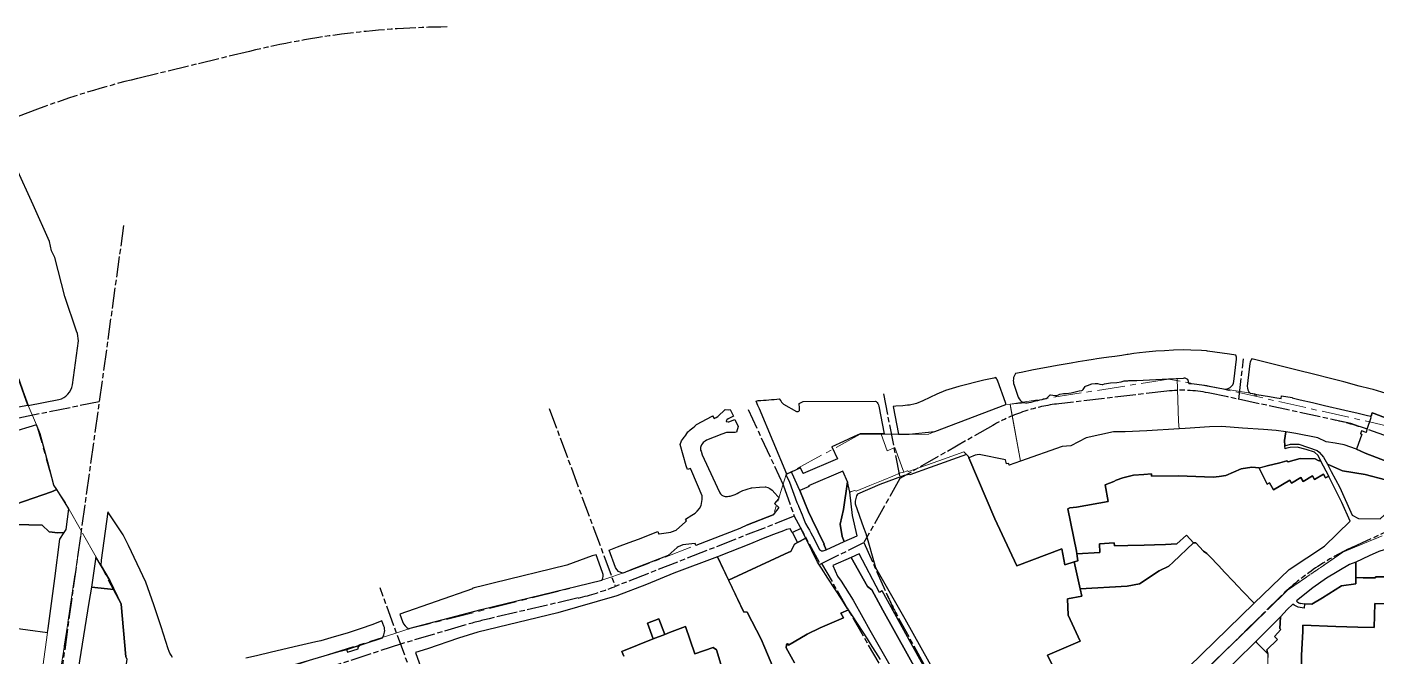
# Model space of a CAD drawing. Header units: millimetres. Extents: x 125232 to 134072, y 142885 to 152835.
# Drawn here: x 126736 to 128286, y 151784 to 152507 of the extents above; entities that cross this region are included whole.
import ezdxf

# ---------------------------------------------------------------- set-up
doc = ezdxf.new("R2010")
doc.units = ezdxf.units.MM
doc.linetypes.add('ACAD_ISO08W100', pattern=[36, 24, -3, 6, -3])
doc.linetypes.add('CENTER', pattern=[50.8, 31.75, -6.35, 6.35, -6.35])
for name, color, linetype in [('commerce', 10, 'Continuous'), ('commerce and residence', 32, 'Continuous'), ('green & plaza', 80, 'Continuous'), ('hospital', 231, 'Continuous'), ('industry', 35, 'Continuous'), ('military', 76, 'Continuous'), ('research & university', 30, 'Continuous'), ('reserve', 253, 'Continuous'), ('residence', 2, 'Continuous'), ('residence-bad', 41, 'Continuous'), ('water', 4, 'Continuous'), ('老城北中心线', 7, 'ACAD_ISO08W100')]:
    doc.layers.add(name, color=color, linetype=linetype)
for name, color, linetype, lineweight in [('municipal utilities', 151, 'Continuous', 0), ('parking', 8, 'Continuous', 0), ('super block', 6, 'CENTER', 0)]:
    doc.layers.add(name, color=color, linetype=linetype, lineweight=lineweight)

msp = doc.modelspace()

# ---------------------------------------------------------------- linework, layer by layer
at = {"layer": 'commerce'}
for points in [[(126774.3, 151918.5), (126779.1, 151926.3), (126771.8, 151926), (126761.9, 151927.2), (126754, 151934.7), (126708.4, 151935.9), (126712.5, 151925.7), (126713, 151920.5), (126711.6, 151917.7), (126710, 151916.2), (126703, 151913.1), (126691.7, 151917.1), (126694.5, 151891.1), (126694.9, 151886.2), (126714.8, 151817.6), (126760, 151811.3), (126760.7, 151816.2), (126768.4, 151873.6)], [(128246.2, 151865.2), (128262.6, 151867.4), (128262.7, 151874.5), (128262.7, 151885.2), (128262.8, 151892.4), (128255.3, 151889.7), (128229.1, 151874), (128213.1, 151862.6), (128194.3, 151847.8), (128195, 151847.1), (128195.5, 151846.6), (128197, 151845.6), (128198.8, 151844.9), (128199.3, 151845.2), (128201.5, 151844.7), (128203.7, 151844.4), (128212.2, 151844), (128224.2, 151851.3)], [(126844.7, 151843.9), (126836.4, 151861), (126810.6, 151863.6), (126807.6, 151846), (126795.3, 151769.4), (126827.8, 151765.1), (126827.7, 151764.8), (126837, 151763.4), (126837.5, 151766.2), (126849.1, 151764.8), (126851.5, 151780.8), (126849.9, 151783.4)], [(128176.4, 151815.1), (128175.4, 151816.2), (128176, 151829.6), (128147.7, 151801.1), (128148.7, 151800), (128161.5, 151787), (128161.5, 151787.1), (128160.4, 151791.4), (128172.7, 151803.5), (128169.2, 151806.9)]]:
    msp.add_lwpolyline(points, close=True, dxfattribs=at)
at = {"layer": 'commerce and residence'}
msp.add_lwpolyline([(127462.3, 151827.2), (127449, 151822.2), (127455.8, 151804), (127469.1, 151809.3)], close=True, dxfattribs=at)
at = {"layer": 'green & plaza'}
for points in [[(127623.9, 151974.6), (127615.4, 151994.1), (127614.4, 151995.9), (127608.1, 151993), (127612.2, 151984.3), (127620.6, 151960.7), (127622.5, 151957.1), (127622.7, 151956.5), (127626.6, 151946.5), (127629, 151940.5), (127630.5, 151936.7), (127633.3, 151932), (127635.1, 151928.9), (127636.8, 151925.9), (127638.7, 151922.6), (127646.7, 151907), (127649.1, 151905.4), (127650.7, 151905.3), (127653.1, 151906), (127654.5, 151906.6), (127651.8, 151913), (127652.1, 151913.1), (127638.3, 151941.4), (127634, 151950.2)], [(127684.5, 151945.8), (127681.5, 151972.8), (127678.7, 151984.5), (127674.2, 151952.9), (127670.3, 151936), (127672.7, 151921.8), (127675.1, 151916), (127689.8, 151922.6)], [(127625.4, 151930.9), (127615.5, 151926.5), (127621.3, 151914.8), (127630.8, 151919.9)], [(126821.5, 151888), (126815.7, 151898.3), (126810.6, 151863.6), (126836.4, 151861), (126831.5, 151871.3)], [(127752.1, 151798.9), (127718.5, 151859.4), (127715.4, 151857.3), (127692.1, 151901.9), (127683, 151897.8), (127701.7, 151864.3), (127706.8, 151860.4), (127719.3, 151837.2), (127762.4, 151760), (127801.6, 151689.1), (127818.1, 151659.8), (127822.2, 151646.2), (127819.5, 151660.6), (127810, 151692.6), (127791.4, 151727.8)]]:
    msp.add_lwpolyline(points, close=True, dxfattribs=at)
at = {"layer": 'hospital'}
msp.add_lwpolyline([(128256.2, 151939.2), (128246.4, 151960.8), (128232.1, 151989.8), (128231.5, 151991.1), (128227.8, 151989), (128225.4, 151993.3), (128215.1, 151987.2), (128212.7, 151991.3), (128202.1, 151985.1), (128199.5, 151989.5), (128188.8, 151983.1), (128186.8, 151986.4), (128168, 151975.2), (128163.3, 151983.4), (128160.8, 151982), (128151.5, 152000.5), (128143, 152001.3), (128130.8, 151999.6), (128113.5, 151992), (128105.6, 151990.7), (128098.6, 151990), (128059, 151991.4), (128028, 151991.2), (128028.1, 151993.6), (128019.1, 151993.1), (128007.2, 151992.2), (128001.2, 151990.8), (127994.9, 151989), (127987.2, 151986.3), (127984.5, 151985.1), (127974.7, 151981.1), (127978.1, 151961.8), (127942, 151955.3), (127934.1, 151954.6), (127931.9, 151953.7), (127941.7, 151904.9), (127942.1, 151901.8), (127968.7, 151903.2), (127968.1, 151913.2), (127985.2, 151914.3), (127985.5, 151911.2), (128000.8, 151911.5), (128019.4, 151911.8), (128031.3, 151912.1), (128044, 151912.7), (128056.9, 151913.4), (128068.1, 151923.4), (128076.2, 151914.5), (128079, 151914.6), (128087.5, 151904.9), (128091.5, 151902.3), (128094.8, 151898.8), (128104.8, 151888.3), (128112.2, 151880.5), (128121.7, 151870.4), (128127.2, 151864.5), (128132.8, 151858.6), (128137.3, 151853.9), (128140.9, 151850), (128145.7, 151845.1), (128185.9, 151883.9), (128226.7, 151910.7)], close=True, dxfattribs=at)
at = {"layer": 'industry'}
msp.add_lwpolyline([(127716.8, 151780.4), (127705.3, 151798.5), (127701.6, 151804.1), (127684.6, 151830.6), (127680, 151837.6), (127671.3, 151833.8), (127674.2, 151828.5), (127647.6, 151816.7), (127632.6, 151809.5), (127611, 151797), (127609.9, 151798.8), (127608.8, 151797.2), (127608.4, 151793.8), (127618, 151776.7)], dxfattribs=at)
at = {"layer": 'military'}
msp.add_lwpolyline([(128180.7, 152031.9), (128182.1, 152041.8), (128171.1, 152043.4), (128156.4, 152044.7), (128132.3, 152046.3), (128108.6, 152048.2), (128094.7, 152047.8), (128066.5, 152045.7), (128059.7, 152045.3), (128022.5, 152043.1), (127997.8, 152042), (127984.2, 152041.8), (127952.9, 152035.2), (127935.3, 152025.9), (127925.5, 152025), (127877.6, 152008.3), (127864.4, 152003.7), (127864.1, 152005.5), (127861.3, 152005.2), (127860.4, 152009.7), (127830.1, 152016), (127825.5, 152015.3), (127818.2, 152012.3), (127848.2, 151942.1), (127873.1, 151888.2), (127925, 151907.6), (127928.6, 151889.1), (127939.2, 151892.6), (127943.2, 151893.9), (127941.7, 151904.9), (127931.9, 151953.7), (127934.1, 151954.6), (127942, 151955.3), (127978.1, 151961.8), (127974.7, 151981.1), (127984.5, 151985.1), (127987.2, 151986.3), (127994.9, 151989), (128001.2, 151990.8), (128007.2, 151992.2), (128019.1, 151993.1), (128028.1, 151993.6), (128028, 151991.2), (128059, 151991.4), (128098.6, 151990), (128105.6, 151990.7), (128113.5, 151992), (128130.8, 151999.6), (128143, 152001.3), (128151.5, 152000.5), (128151.8, 152000.5), (128160.6, 152002.9), (128175.2, 152006.5), (128183.5, 152008.7), (128183.6, 152008.3), (128184.8, 152007.7), (128198.7, 152011.3), (128215.8, 152010.8), (128219.3, 152009.1), (128222.6, 152008.3), (128219.2, 152014.9), (128215.3, 152018.5), (128205.6, 152021.5), (128195.2, 152024.3), (128187.3, 152024), (128183.4, 152023.2), (128181.4, 152022.5), (128181, 152025.9)], close=True, dxfattribs=at)
for points in [[(128326.8, 151875.3), (128285.2, 151875.6), (128285.2, 151874.3), (128271.2, 151874.4), (128262.7, 151874.5), (128262.6, 151867.4), (128246.2, 151865.2), (128224.2, 151851.3), (128212.2, 151844), (128203.7, 151844.4), (128203.2, 151839.4), (128196.4, 151840.7), (128191.8, 151843), (128190.2, 151844), (128183.9, 151837.8), (128176, 151829.6), (128175.4, 151816.2), (128176.4, 151815.1), (128169.2, 151806.9), (128172.7, 151803.5), (128160.4, 151791.4), (128161.5, 151787.1), (128161.5, 151787), (128161.5, 151787), (128161.7, 151782.7)], [(128199.9, 151765), (128200.4, 151785), (128201.6, 151813.1), (128201.9, 151819.9), (128239.7, 151818.5), (128265, 151817.6), (128283.5, 151817.2), (128284.5, 151844.9), (128362.7, 151842)]]:
    msp.add_lwpolyline(points, dxfattribs=at)
at = {"layer": 'municipal utilities'}
for points in [[(128059.1, 152053.7), (128057.3, 152103.2), (128047.3, 152102.7), (128011.2, 152100.8), (128009.6, 152100.9), (128007.5, 152101.1), (128005, 152100.9), (128003.2, 152100.9), (128002.1, 152100.8), (128000.8, 152100.7), (128000, 152100.7), (127996.6, 152100.4), (127993.1, 152099.5), (127988, 152098.5), (127980.9, 152098.1), (127973.9, 152097), (127972, 152096.5), (127971.1, 152096.4), (127968.6, 152096.8), (127965.9, 152097.6), (127963.2, 152097.6), (127959.5, 152097.2), (127954.6, 152095.2), (127952.2, 152094.4), (127951.7, 152094.1), (127950.2, 152091.7), (127949.5, 152090.5), (127948.8, 152089.9), (127948, 152089.5), (127944.9, 152088.9), (127940.3, 152087.8), (127935.8, 152086.7), (127930, 152086), (127926.8, 152085.9), (127922.8, 152085.1), (127921.3, 152084.5), (127919.1, 152083.7), (127917.4, 152083.8), (127911.8, 152084.5), (127911.4, 152084.5), (127907.5, 152080.2, 0.025102), (127887.2, 152075.5), (127865.6, 152073.6), (127866.1, 152070.8), (127877.6, 152008.3), (127925.5, 152025), (127935.3, 152025.9), (127952.9, 152035.2), (127984.2, 152041.8), (127997.8, 152042), (128022.5, 152043.1), (128059.9, 152045.3)], [(128279.4, 152059.7), (128279.6, 152060), (128276.1, 152060.9), (128265.2, 152063.4), (128250, 152067), (128226.5, 152072.4), (128212.9, 152075.5), (128198.8, 152078.9), (128189.6, 152081.1), (128189.6, 152081.4), (128177.4, 152083.3), (128176.9, 152080.2), (128169.7, 152081.4), (128163.5, 152082.5), (128148.8, 152085), (128146.5, 152085.5), (128110.6, 152091.3), (128094.6, 152094.5, 0.037709), (128071, 152097.5), (128069.2, 152102.3), (128068.5, 152103), (128066.4, 152103.9), (128065.8, 152103.9), (128064.6, 152103.5), (128057.3, 152103.2), (128059.1, 152053.7), (128059.9, 152045.3), (128066.5, 152045.7), (128094.7, 152047.8), (128108.6, 152048.2), (128132.3, 152046.3), (128156.4, 152044.7), (128171.1, 152043.4), (128182.1, 152041.8), (128193.9, 152040.2), (128218.8, 152035.2), (128228.6, 152030.4), (128238.7, 152029.1), (128249.1, 152027.1), (128263.2, 152022.1), (128269.6, 152039.2), (128268, 152039.8), (128269.1, 152043.3), (128274.3, 152041.4), (128275.4, 152044.6), (128279.9, 152058)]]:
    msp.add_lwpolyline(points, format="xyb", close=True, dxfattribs=at)
for points in [[(127865.6, 152073.6), (127860.7, 152073.2), (127779.3, 152042.4), (127749.8, 152039.3), (127744.2, 152039.4), (127743.1, 152039.3), (127737.3, 152039.4), (127721, 152039.3), (127717.3, 152039.3), (127724.3, 152020.1), (127733, 152023.8), (127740.8, 152002.8), (127743.4, 151995.8), (127747.7, 151997), (127748.9, 151996.3), (127783.8, 152008.7), (127812.6, 152018.9), (127815.5, 152015.9), (127817.6, 152013.6), (127818.2, 152012.3), (127825.5, 152015.3), (127830.1, 152016), (127860.4, 152009.7), (127861.3, 152005.2), (127864.1, 152005.5), (127864.4, 152003.7), (127877.6, 152008.3)], [(127733, 152023.8), (127724.3, 152020.1), (127717.3, 152039.3), (127715.6, 152039.3), (127693.6, 152039.6), (127660.9, 152024.6), (127667.2, 152010.9), (127627.9, 151994), (127624.8, 152000.6), (127614.4, 151995.9), (127615.4, 151994.1), (127623.9, 151974.6), (127634.6, 151979), (127634.2, 151979.9), (127673.3, 151996.9), (127673.7, 151995.9), (127678.7, 151984.5), (127681.5, 151972.8), (127681.5, 151972.6), (127681.8, 151972.6), (127683.2, 151973.4), (127687.1, 151974.5), (127688.9, 151973.7), (127704.5, 151980.2), (127719.7, 151986.5), (127730.7, 151991), (127739.5, 151994.8), (127743.4, 151995.8), (127740.8, 152002.8)], [(128161.1, 151763), (128161.7, 151782.7), (128161.5, 151787), (128148.7, 151800), (128147.7, 151801.1), (128124.3, 151778.1), (128116.8, 151770.8), (128108.6, 151762.7), (128128.1, 151742.7), (128128.9, 151742.7), (128128.7, 151735.7), (128160.3, 151735), (128160.4, 151739.1)]]:
    msp.add_lwpolyline(points, close=True, dxfattribs=at)
at = {"layer": 'parking'}
msp.add_lwpolyline([(126760, 151811.3), (126714.8, 151817.6), (126718.5, 151804.9), (126715.4, 151800.7), (126733.8, 151747), (126751.9, 151752.8)], close=True, dxfattribs=at)
at = {"layer": 'research & university'}
for points in [[(127618, 151776.7), (127608.4, 151793.8), (127608.8, 151797.2), (127609.9, 151798.8), (127611, 151797), (127632.6, 151809.5), (127647.6, 151816.7), (127674.2, 151828.5), (127671.3, 151833.8), (127680, 151837.6), (127679.2, 151839.2), (127678.5, 151839.4), (127672.2, 151849.3), (127656.2, 151874), (127649, 151885.2), (127644.3, 151892.4), (127630.8, 151919.9), (127621.3, 151914.8), (127617.8, 151913), (127613.8, 151904.7), (127611.4, 151903.6), (127542.3, 151871.6), (127542.7, 151870.7), (127559.5, 151835.3), (127563.6, 151834.9), (127579.6, 151803.7), (127583.8, 151793.7), (127593.2, 151771.9)], [(127533.5, 151774.9), (127528.2, 151791.4), (127524.4, 151794.3), (127503.4, 151787), (127492.7, 151818.2), (127474.4, 151811.3), (127469.1, 151809.3), (127455.8, 151804), (127419.6, 151789.6), (127421.8, 151784.1)]]:
    msp.add_lwpolyline(points, dxfattribs=at)
at = {"layer": 'reserve'}
msp.add_lwpolyline([(127923.4, 151754.4), (127908.5, 151785.5), (127946.2, 151801.5), (127932.2, 151831.5), (127931.3, 151850.2), (127948, 151853.1), (127946.1, 151861.6), (127939.2, 151892.6), (127928.6, 151889.1), (127925, 151907.6), (127873.1, 151888.2), (127848.2, 151942.1), (127818.2, 152012.3), (127817.6, 152013.6), (127815.5, 152015.9), (127773.6, 152000.9), (127750.3, 151992.5), (127749.8, 151993.1), (127743.8, 151992), (127715.9, 151981.6), (127690.4, 151970.4), (127689.1, 151968.4), (127687.8, 151962.5), (127687.6, 151959.3), (127697.3, 151932.2), (127699.9, 151925.3), (127711, 151886.3), (127744.8, 151827.2), (127790.7, 151745)], dxfattribs=at)
at = {"layer": 'residence'}
for points in [[(126722.7, 152069.8), (126737.6, 152072.7), (126726.9, 152102.9)], [(126702.2, 151951.8), (126764.6, 151973.1), (126770.6, 151975.7), (126767.3, 151980.7), (126760.4, 152007.1), (126751.7, 152039.8), (126747.3, 152050.1), (126717, 152041)], [(128040.2, 151742), (128145.7, 151845.1), (128140.9, 151850), (128137.3, 151853.8), (128132.8, 151858.6), (128127.2, 151864.5), (128121.7, 151870.4), (128112.2, 151880.5), (128104.8, 151888.3), (128094.8, 151898.8), (128091.5, 151902.3), (128087.5, 151904.9), (128079, 151914.6), (128076.1, 151914.5), (128052.8, 151892.1), (128047.9, 151887.5), (128036.7, 151882.3), (128014.3, 151867.5), (128000.1, 151864.8), (127946.1, 151861.6), (127948, 151853.1), (127931.3, 151850.2), (127932.2, 151831.5), (127946.2, 151801.5), (127908.5, 151785.5), (127923.4, 151754.4)], [(127593.2, 151771.9), (127583.8, 151793.7), (127579.6, 151803.7), (127563.6, 151834.9), (127559.8, 151835.3), (127529.4, 151898.2), (127479.5, 151879.8), (127447.8, 151866.5), (127414, 151853.4), (127346.1, 151834.1), (127254.1, 151811.7), (127231.9, 151804.8), (127196.5, 151792.6), (127182.6, 151788.4), (127217.6, 151690.5)], [(128362.7, 151842), (128284.5, 151844.9), (128283.5, 151817.2), (128265, 151817.6), (128239.7, 151818.5), (128201.9, 151819.9), (128201.6, 151813.1), (128200.4, 151785), (128199.9, 151765)], [(127421.8, 151784.1), (127419.6, 151789.6), (127455.8, 151804), (127449, 151822.2), (127462.3, 151827.2), (127469.1, 151809.3), (127474.4, 151811.3), (127492.7, 151818.2), (127503.4, 151787), (127524.4, 151794.3), (127528.2, 151791.4), (127533.5, 151774.9)]]:
    msp.add_lwpolyline(points, dxfattribs=at)
for points in [[(128222.6, 152008.3), (128219.3, 152009.1), (128215.8, 152010.8), (128198.7, 152011.3), (128184.8, 152007.7), (128183.6, 152008.3), (128183.5, 152008.7), (128175.2, 152006.5), (128160.6, 152002.9), (128151.6, 152000.4), (128160.8, 151982), (128163.3, 151983.4), (128168, 151975.2), (128186.8, 151986.4), (128188.8, 151983.1), (128199.5, 151989.5), (128202.1, 151985.1), (128212.7, 151991.3), (128215.1, 151987.2), (128225.4, 151993.3), (128227.8, 151989), (128231.5, 151991.1)], [(128317.1, 151966.5), (128332.2, 151980.4), (128305.2, 151983.3), (128305.5, 151986.2), (128296.7, 151986.9), (128273.4, 151993.1), (128247.3, 151997.2), (128230, 152005), (128234.1, 151996.4), (128244.2, 151978), (128258.3, 151946.1), (128265.8, 151942.6), (128290.4, 151942.1), (128295.1, 151946.2)], [(126784.6, 151953.4), (126780.5, 151960.6), (126770.6, 151975.7), (126764.6, 151973.1), (126702.2, 151951.8), (126708.4, 151935.9), (126754, 151934.7), (126761.9, 151927.2), (126771.8, 151926), (126779.1, 151926.3), (126781.4, 151929.8)], [(128052.8, 151892.1), (128076.1, 151914.6), (128068.1, 151923.4), (128056.9, 151913.4), (128044, 151912.7), (128031.3, 151912.1), (128019.4, 151911.8), (128000.8, 151911.5), (127985.5, 151911.2), (127985.2, 151914.3), (127968.1, 151913.2), (127968.7, 151903.2), (127942.1, 151901.8), (127943.2, 151893.9), (127939.2, 151892.6), (127946.1, 151861.6), (128000.1, 151864.8), (128014.3, 151867.5), (128036.7, 151882.3), (128047.9, 151887.5)], [(128329.7, 151914.4), (128321, 151913.2), (128306.4, 151910), (128289.1, 151904.4), (128278, 151899.4), (128262.8, 151892.4), (128262.7, 151885.2), (128262.7, 151874.5), (128271.2, 151874.4), (128285.2, 151874.3), (128285.2, 151875.6), (128326.8, 151875.3), (128326.9, 151881.2), (128329.4, 151881.2)]]:
    msp.add_lwpolyline(points, close=True, dxfattribs=at)
at = {"layer": 'residence-bad'}
for points in [[(128355.2, 152036.3), (128353.8, 152036.7), (128341.5, 152040.9), (128283.5, 152063.2), (128281.5, 152063.9), (128280.1, 152059.9), (128279.6, 152060), (128279.4, 152059.7), (128279.9, 152058), (128275.4, 152044.6), (128274.3, 152041.4), (128269.1, 152043.3), (128268, 152039.8), (128269.6, 152039.2), (128263.2, 152022.1), (128273.5, 152017.4), (128286.5, 152012.5), (128315.4, 152001.4), (128324.1, 152006.4), (128324.1, 152006.4), (128344.2, 152000.9), (128344.3, 152001.2)], [(128286.5, 152012.5), (128273.5, 152017.4), (128263.2, 152022.1), (128249.1, 152027.1), (128238.7, 152029.1), (128228.6, 152030.4), (128218.8, 152035.2), (128193.9, 152040.2), (128182.1, 152041.8), (128180.7, 152031.9), (128181, 152025.9), (128187.6, 152027.8), (128197.3, 152027.8), (128218.1, 152020.5), (128220.6, 152018.8), (128225.4, 152012.7), (128230, 152005), (128247.3, 151997.2), (128273.4, 151993.1), (128296.7, 151986.9), (128305.5, 151986.2), (128305.8, 151989.2), (128306.6, 151998.6), (128315.4, 152001.4)], [(127611.4, 151903.6), (127613.8, 151904.7), (127617.8, 151913), (127621.3, 151914.8), (127615.5, 151926.5), (127615.3, 151926.4), (127613, 151930.4), (127608.8, 151929.7), (127605.3, 151928.4), (127594, 151924), (127580, 151918.5), (127567.5, 151913.4), (127531.3, 151899), (127529.4, 151898.2), (127542.3, 151871.6)]]:
    msp.add_lwpolyline(points, close=True, dxfattribs=at)
at = {"layer": 'super block'}
for points in [[(126705.5, 151555.1), (126738.4, 151521.6), (126799, 151927.8), (126780.6, 151960.4), (126767.4, 151980.4), (126747.4, 152049.9), (126737.7, 152072.4), (126694.7, 152201.3)], [(128353.9, 152036.4), (128110.7, 152091), (128047.4, 152102.5), (127860.8, 152073), (127771.4, 152039.1), (127693.5, 152039.3), (127608.2, 151992.8), (127593.6, 151946.4), (127426.3, 151881.5), (127396.8, 151871.5), (127175.2, 151815.6), (127160, 151810.8), (126978.7, 151752.9)], [(126850, 151783.2), (126844.8, 151843.7), (126815.8, 151898), (126799, 151927.8), (126738.4, 151521.6)], [(127482, 151174.9), (128184.1, 151860.1), (128247.7, 151903.8), (128292.9, 151922.4)]]:
    msp.add_lwpolyline(points, dxfattribs=at)
msp.add_lwpolyline([(128509.2, 151279.5), (128506.2, 151325), (128495.1, 151492.1), (128497.9, 151634.7), (128501.9, 151658.5), (128534.1, 151822.9), (128385.2, 151918.9), (128356.3, 151928.2), (128342.5, 151929.4), (128328.7, 151930.5), (128292.9, 151922.4), (128247.7, 151903.8), (128184.1, 151860.1), (127482, 151174.9), (127470.9, 151164), (127278.8, 150970.6), (127908.7, 150328.3), (128157, 150568.6), (128157.2, 150568.2), (128231.6, 150624.4), (128278.4, 150645.7), (128342.1, 150662.2), (128501.9, 150663.9), (128507.3, 150766.1)], close=True, dxfattribs=at)
at = {"layer": 'water'}
for points in [[(126743.5, 152302.6), (126724.2, 152345.7), (126722.1, 152350.7), (126714.8, 152373, 0.230892), (126701.7, 152374.4), (126661.3, 152359.4), (126657.7, 152358.1), (126658.8, 152353.6), (126663.8, 152334.8), (126668.6, 152312.1), (126677.9, 152273.3), (126691.2, 152215.3), (126697.9, 152187.8), (126726.9, 152102.9), (126737.8, 152072.1), (126772.9, 152079.2, 0.318691), (126788.7, 152096), (126795.8, 152146.7), (126794.6, 152155.1), (126793.4, 152157.8), (126780, 152197.6), (126768.3, 152242.3), (126764.8, 152250), (126762.4, 152260.7)], [(128125.5, 152125.4, 0.114829), (128124.9, 152129.9), (128124.8, 152129.9), (128117.7, 152131.2), (128092.3, 152134.6), (128091.2, 152134.9), (128085.4, 152135.3), (128073.3, 152135.9), (128064.2, 152136.1), (128053.1, 152135.7), (128042.7, 152135.2), (128032.8, 152134.5), (128021.6, 152133.5), (128014, 152132.6), (128007.5, 152131.8), (128001, 152130.9), (128000, 152130.8), (127994, 152129.8), (127985.8, 152128.7), (127978.9, 152127.8), (127970.6, 152126.6), (127965, 152125.7), (127960.9, 152125.1), (127953.5, 152123.9), (127943.8, 152122.3), (127935.6, 152120.9), (127926.4, 152119.2), (127919.6, 152118.1), (127907.4, 152115.9), (127892.5, 152113.1), (127878.4, 152110.3), (127871.7, 152109, 0.234494), (127870.1, 152095.7), (127875, 152081.8, 0.397073), (127887.2, 152075.5, -0.025102), (127907.5, 152080.2), (127910.8, 152083.9), (127911.5, 152084.5), (127917.4, 152083.8), (127919.1, 152083.7), (127921.3, 152084.5), (127922.8, 152085.1), (127926.8, 152085.9), (127930, 152086), (127935.8, 152086.7), (127940.3, 152087.8), (127944.9, 152088.9), (127948, 152089.5), (127948.8, 152089.9), (127949.5, 152090.5), (127950.2, 152091.7), (127951.7, 152094.1), (127952.2, 152094.4), (127954.6, 152095.2), (127959.5, 152097.2), (127963.2, 152097.6), (127965.9, 152097.6), (127968.6, 152096.8), (127971.1, 152096.4), (127972, 152096.5), (127973.9, 152097), (127980.9, 152098.1), (127988, 152098.5), (127993.1, 152099.5), (127996.6, 152100.4), (128000, 152100.7), (128000.8, 152100.7), (128002.1, 152100.8), (128003.2, 152100.9), (128005, 152100.9), (128007.5, 152101.1), (128009.6, 152100.9), (128011.2, 152100.8), (128047.3, 152102.7), (128064.6, 152103.5), (128065.8, 152103.9), (128066.4, 152103.9), (128068.5, 152103), (128069.2, 152102.3), (128071, 152097.5, -0.037709), (128094.6, 152094.5), (128110.6, 152091.3, 0.440112), (128122.5, 152099.9)], [(127860.7, 152073.2, 0.062384), (127860.2, 152075.6), (127851.5, 152100.3, 0.118767), (127849, 152104.2), (127846.8, 152103.7), (127835.3, 152101.2), (127806.5, 152094), (127791.5, 152089.3), (127781.3, 152085.2), (127765.2, 152077.5), (127758, 152074.7), (127756.6, 152074.1), (127750, 152072.8), (127747.9, 152072.5), (127742.4, 152071.9), (127734.3, 152071.3), (127731.1, 152071.1), (127737.3, 152039.4), (127743.1, 152039.3), (127744.2, 152039.4), (127749.8, 152039.3), (127779.3, 152042.4)], [(127602.1, 152077.6), (127603.1, 152076.2), (127605.2, 152073.9), (127620.3, 152065.5), (127621.4, 152065.3), (127622.1, 152065.4), (127622.9, 152065.8), (127623.5, 152066.5), (127623.6, 152069.2), (127623.3, 152074.5), (127628, 152076.9), (127710.7, 152077.1), (127711.7, 152076.9, -0.160276), (127714.7, 152071.5), (127720.9, 152039.5), (127696.7, 152039.8), (127694.4, 152039.7), (127693.4, 152039.5), (127686.5, 152036.5), (127674.1, 152030.7), (127660.8, 152024.8), (127667.2, 152010.9), (127627.9, 151994), (127624.8, 152000.6), (127609.2, 151993.4), (127577.6, 152068.3), (127575.9, 152072.4), (127573.8, 152077.1, -0.139549), (127576.4, 152078, 0.009951), (127600.5, 152079.7)], [(127397.6, 151880.5), (127390, 151900.7), (127385.7, 151899.4), (127356.3, 151888.8), (127356.3, 151889), (127271.9, 151868.3), (127261.2, 151865.6), (127250, 151862.7), (127247.9, 151862.2), (127248.2, 151861.5), (127164.7, 151832.6), (127167.8, 151824, 0.188428), (127175, 151815.8), (127176.6, 151816.4), (127258.1, 151837.9), (127396.7, 151871.7, 0.231499)]]:
    msp.add_lwpolyline(points, format="xyb", close=True, dxfattribs=at)
for points in [[(128297.5, 152086), (128282.6, 152090.5), (128278.9, 152091.5), (128266.5, 152094.6), (128248.7, 152099.3), (128231.9, 152103.5), (128217.2, 152107.4), (128193.6, 152113.1), (128170.6, 152119), (128146.4, 152125), (128143.2, 152125.7, 0.145656), (128141, 152120.5), (128138, 152094.6, 0.234947), (128141.1, 152086.3), (128146.5, 152085.5), (128146.3, 152084.3), (128148.6, 152084), (128148.8, 152085), (128163.5, 152082.5), (128169.7, 152081.4), (128176.9, 152080.2), (128177.4, 152083.3), (128189.6, 152081.4), (128189.6, 152081.1), (128198.8, 152078.9), (128212.9, 152075.5), (128226.5, 152072.4), (128250, 152067), (128265.2, 152063.4), (128276.1, 152060.9), (128280.1, 152059.9), (128281.5, 152063.9), (128283.5, 152063.2), (128341.5, 152040.9)], [(127554.1, 151972.2, -0.057929), (127563.6, 151976.3)], [(127531.7, 151972.8, 0.059767), (127532.8, 151970.9)], [(127532.8, 151970.9, 0.000001), (127533.9, 151969.8)], [(127533.9, 151969.8, 0.065053), (127537, 151968.2)], [(127537, 151968.2, 0.140866), (127539.6, 151967.8)], [(127539.6, 151967.8, 0.066811), (127545.3, 151968.6)], [(127545.3, 151968.6, 0.062148), (127554.1, 151972.2)], [(127421.1, 151879.7, -0.291029), (127412.5, 151886.2)], [(127031.2, 151771), (127094.6, 151789.5), (127103.8, 151792.1), (127144.8, 151805.5, 0.235642), (127146.4, 151818.8), (127144.1, 151824.9), (127133.7, 151820.8), (127119, 151815.8), (127108.6, 151812.3), (127104.3, 151810.8), (127089.1, 151806.4), (127073.9, 151801.9), (127068.1, 151800.6), (127048.4, 151796), (127017.3, 151788.8), (127000, 151784.8), (126988, 151782)]]:
    msp.add_lwpolyline(points, format="xyb", dxfattribs=at)
for points in [[(127505.5, 152050.5), (127523.4, 152060)], [(127523.4, 152060), (127523.8, 152060.2)], [(127523.8, 152060.2), (127525.8, 152057.2)], [(127525.8, 152057.2), (127528.1, 152058.4)], [(127528.1, 152058.4), (127529.8, 152059.6)], [(127529.8, 152059.6), (127538.2, 152067.8)], [(127538.2, 152067.8), (127541.9, 152067.3)], [(127540.4, 152055.9), (127539.6, 152054.3)], [(127539.6, 152054.3), (127539.6, 152054)], [(127539.6, 152054), (127541.6, 152053.4)], [(127541.7, 152057.1), (127540.4, 152055.9)], [(127541.6, 152053.4), (127542.5, 152053.5)], [(127547.7, 152059.8), (127541.7, 152057.1)], [(127541.9, 152067.3), (127544.2, 152067.7)], [(127542.5, 152053.5), (127549.3, 152056.1)], [(127544.2, 152067.7), (127547.7, 152059.8)], [(127549.3, 152056.1), (127553.2, 152048)], [(127492.1, 152036.8), (127493, 152038.2)], [(127493, 152038.2), (127494.3, 152039.9)], [(127494.3, 152039.9), (127495.6, 152041.8)], [(127495.6, 152041.8), (127496.4, 152042.8)], [(127496.4, 152042.8), (127497.7, 152044)], [(127497.7, 152044), (127500, 152045.8)], [(127500, 152045.8), (127500.7, 152046.3)], [(127500.7, 152046.3), (127503.4, 152048.5)], [(127503.4, 152048.5), (127505.5, 152050.5)], [(127534.3, 152039.4), (127516.9, 152032.3)], [(127540, 152041.4), (127534.3, 152039.4)], [(127542.9, 152041.4), (127540, 152041.4)], [(127546.8, 152041.1), (127542.9, 152041.4)], [(127549.9, 152041.1), (127546.8, 152041.1)], [(127551.2, 152041.6), (127549.9, 152041.1)], [(127553.2, 152048), (127551.2, 152041.6)], [(127486.6, 152027.6), (127488.1, 152031.8)], [(127493.4, 152003), (127486.6, 152027.6)], [(127488.1, 152031.8), (127490.5, 152034.7)], [(127490.5, 152034.7), (127491.4, 152035.9)], [(127491.4, 152035.9), (127492.1, 152036.8)], [(127510, 152023.9), (127509.9, 152022.5)], [(127509.9, 152022.5), (127510.1, 152021)], [(127510.3, 152025.3), (127510, 152023.9)], [(127511.1, 152026.9), (127510.3, 152025.3)], [(127512.1, 152028.5), (127511.1, 152026.9)], [(127513.2, 152029.7), (127512.1, 152028.5)], [(127514.3, 152030.6), (127513.2, 152029.7)], [(127515.4, 152031.4), (127514.3, 152030.6)], [(127516.9, 152032.3), (127515.4, 152031.4)], [(127510.1, 152021), (127510.6, 152019.7)], [(127510.6, 152019.7), (127512, 152015.5)], [(127512, 152015.5), (127519, 152000)], [(127495.2, 151998.8), (127493.4, 152003)], [(127497.2, 151999.6), (127495.2, 151998.8)], [(127498.4, 152000), (127497.2, 151999.6)], [(127500, 151996.3), (127498.4, 152000)], [(127511.9, 151968.5), (127500, 151996.3)], [(127519, 152000), (127531.7, 151972.8)], [(127563.6, 151976.3), (127568.4, 151977.6)], [(127568.4, 151977.6), (127569, 151977.7)], [(127569, 151977.7), (127577.8, 151978.4)], [(127577.8, 151978.4), (127584.3, 151978.9)], [(127584.3, 151978.9), (127584.7, 151978.9)], [(127584.7, 151978.9), (127587.5, 151978)], [(127587.5, 151978), (127589.8, 151976.9)], [(127589.8, 151976.9), (127592.2, 151975)], [(127592.2, 151975), (127595.3, 151971.5)], [(127510.7, 151957.3), (127511.3, 151959.6)], [(127511.3, 151959.6), (127511.8, 151964.2)], [(127511.8, 151964.2), (127511.9, 151968.5)], [(127537, 151968.2), (127537, 151968.2)], [(127599.7, 151965), (127595.1, 151959.5)], [(127595.1, 151959.5), (127599.8, 151955.1)], [(127595.3, 151971.5), (127598.8, 151967.8)], [(127598.8, 151967.8), (127599.8, 151966.5)], [(127599.8, 151966.5), (127599.7, 151965)], [(126903.5, 151782.9), (126901.9, 151785.4), (126900.4, 151787.9), (126899.7, 151789.6), (126898.8, 151792.7), (126890.4, 151817.9), (126882, 151843.2), (126873.1, 151869.2), (126863, 151890.4), (126852.9, 151911.5), (126846.8, 151923.6), (126829.5, 151949.9), (126821.8, 151894.4), (126821.3, 151888.3), (126821.5, 151888), (126831.5, 151871.3), (126844.7, 151843.9), (126849.9, 151783.4)], [(127492.7, 151941.7), (127500, 151946.1)], [(127500, 151946.1), (127503.7, 151948.7)], [(127503.7, 151948.7), (127506.1, 151951)], [(127506.1, 151951), (127508.8, 151953.9)], [(127508.8, 151953.9), (127510.7, 151957.3)], [(127593.5, 151946.6), (127564, 151935.3)], [(127599.8, 151955.1), (127593.5, 151946.6)], [(127476.7, 151927.1), (127482.1, 151929.2)], [(127482.1, 151929.2), (127492.8, 151938.7)], [(127493.8, 151939.9), (127492.7, 151941.7)], [(127492.8, 151938.7), (127493.8, 151939.9)], [(127555, 151931.1), (127504.8, 151911.4)], [(127564, 151935.3), (127555, 151931.1)], [(127414.7, 151909.8), (127428, 151914.7)], [(127428, 151914.7), (127438.8, 151918.8)], [(127438.8, 151918.8), (127460.8, 151927.4)], [(127460.8, 151927.4), (127461.6, 151925)], [(127461.6, 151925), (127461.8, 151924.7)], [(127461.8, 151924.7), (127462.4, 151924.9)], [(127462.4, 151924.9), (127475.9, 151926.7)], [(127475.9, 151926.7), (127476.7, 151927.1)], [(127500, 151913.2), (127489.6, 151912.2)], [(127503.7, 151913.6), (127500, 151913.2)], [(127504.8, 151911.4), (127503.7, 151913.6)], [(127405.1, 151906.2), (127414.7, 151909.8)], [(127412.5, 151886.2), (127405.1, 151906.2)], [(127472.7, 151899.9), (127431.3, 151883.7)], [(127483.3, 151909.1), (127472.7, 151899.9)], [(127484.3, 151909.7), (127483.3, 151909.1)], [(127489.6, 151912.2), (127484.3, 151909.7)], [(127762.4, 151760), (127719.3, 151837.2), (127706.8, 151860.4), (127701.7, 151864.3), (127683, 151897.8), (127661.9, 151888.4), (127667.5, 151876), (127671.5, 151870.4), (127685.2, 151848.6), (127696.5, 151828.6), (127704.6, 151814.3), (127733.5, 151763.1)], [(127431.3, 151883.7), (127421.1, 151879.7)]]:
    msp.add_lwpolyline(points, dxfattribs=at)
for points in [[(127678.7, 151984.5), (127673.7, 151995.9), (127673.3, 151996.9), (127634.2, 151979.9), (127634.6, 151979), (127623.9, 151974.6), (127634, 151950.2), (127638.3, 151941.4), (127652.1, 151913.1), (127651.8, 151913), (127654.5, 151906.6), (127675.1, 151916), (127672.7, 151921.8), (127670.3, 151936), (127674.2, 151952.9)], [(127116.8, 151792.8), (127117, 151794.4), (127117.9, 151795.8), (127119.3, 151797.1), (127103.8, 151792.1), (127103.5, 151792), (127104.7, 151788.8)]]:
    msp.add_lwpolyline(points, close=True, dxfattribs=at)
at = {"layer": '老城北中心线', "linetype": 'ACAD_ISO08W100', "lineweight": 25}
for p, q in [((126991.9, 152479), (126863.5, 152447.9)), ((126847.4, 152278.9), (126752.2, 151592.9)), ((128128.2, 152079.3), (128133.6, 152125.8)), ((127720.1, 152085.5), (127739, 151988.5)), ((128115.5, 152082.1), (128093, 152086.7)), ((126727.1, 152058.2), (126819.4, 152076.8)), ((127336.2, 152068.7), (127412.1, 151864.4)), ((128257, 152051.5), (128115.5, 152082.1)), ((127564.7, 152067.8), (127604.8, 151981.2)), ((128368.2, 152012.5), (128257, 152051.5)), ((127604.8, 151981.2), (127617.7, 151945)), ((127617.7, 151945), (127647.5, 151890)), ((128258.6, 151909.4), (128346.3, 151950)), ((127647.5, 151890), (127697.7, 151914.7)), ((127697.7, 151914.7), (127729.7, 151842.5)), ((127649.1, 151890.8), (127769.5, 151680.2)), ((127244.1, 151582.3), (127142.1, 151862.6)), ((127818.6, 151680.1), (127729.7, 151842.5)), ((127878.3, 151559.5), (128174, 151850.9))]:
    msp.add_line(p, q, dxfattribs=at)
for points in [[(126863.5, 152447.9, 0.030048), (126748.7, 152412.6)], [(128274.6, 152045.3, 0.031096), (128238.7, 152055.4, 0.031096)]]:
    msp.add_lwpolyline(points, format="xyb", dxfattribs=at)
for points in [[(126748.7, 152412.6), (126574.5, 152347.5)], [(128045.6, 152088.7), (127921.5, 152074.2)], [(127845.6, 152049.3), (127739, 151988.5), (127697.7, 151914.7)], [(127617.7, 151945), (127411.1, 151864)], [(127369.5, 151851.1), (127267.1, 151827.3)], [(127239.1, 151819.9), (127165.5, 151798.2)], [(127165.5, 151798.2), (127001.6, 151744.4)]]:
    msp.add_lwpolyline(points, dxfattribs=at)
for centre, radius, start, end in [((127227.3, 151507.1), 1000, 90.4693, 103.6183), ((128063, 151939.7), 150, 78.4507, 96.6569), ((127944.7, 151875.6), 200, 96.6565, 119.7056), ((128384.6, 151637.2), 300, 114.833, 134.5709), ((127301.6, 152143.3), 300, 283.0781, 291.3999), ((127999, 151975.4), 300, 203.8889, 208.6712), ((127380.3, 151340.2), 500, 103.0781, 106.3984)]:
    msp.add_arc(centre, radius, start, end, dxfattribs=at)

doc.saveas('drawing.dxf')
